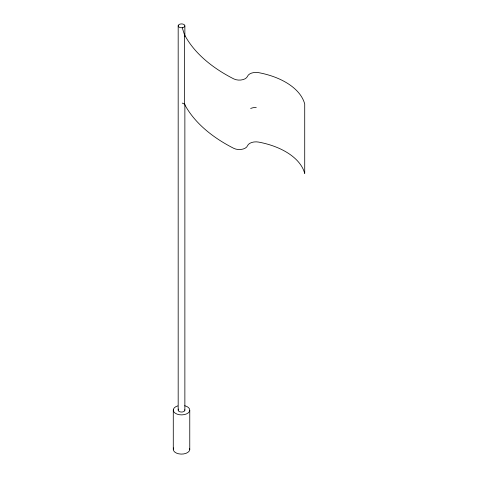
<?xml version="1.0" encoding="UTF-8"?>
<svg xmlns="http://www.w3.org/2000/svg" width="478" height="478" viewBox="0 0 478 478"><rect width="100%" height="100%" fill="white"/><g stroke="black" fill="none" stroke-linecap="round" stroke-linejoin="round"><path stroke-width="0.72" d="M182.232 103.087L184.448 104.055A165.741 95.69 0 0 0 233.826 148.359A8.365 4.828 0 0 0 247.514 145.76A8.64 4.989 0 0 1 258.622 142.086A67.876 39.184 0 0 1 304.719 173.496L304.719 104.055A67.876 39.184 0 0 0 258.622 72.644A8.64 4.989 0 0 0 247.514 76.319A8.365 4.828 0 0 1 233.826 78.918A165.741 95.69 0 0 1 184.448 34.613L182.232 27.718M189.766 410.357L189.766 449.571M184.867 25.926A3.346 1.93 0 0 1 179.71 27.455A3.346 1.93 0 0 1 179.991 24.115A3.346 1.93 0 0 1 184.867 25.926L184.867 36.37M184.867 104.276L184.867 410.22M184.448 34.613L184.448 104.055M178.18 25.74L178.18 410.034M173.281 409.903L173.281 449.117M250.657 108.494A8.64 4.989 0 0 1 256.268 107.448M189.587 448.328A8.251 4.762 0 0 1 181.126 454.1A8.251 4.762 0 0 1 173.663 447.892M184.795 409.718A3.346 1.93 0 0 1 180.929 412.03A3.346 1.93 0 0 1 178.706 409.084M184.711 405.732A8.251 4.762 0 0 1 188.195 412.932A8.251 4.762 0 0 1 175.259 413.225A8.251 4.762 0 0 1 177.744 405.894"/></g></svg>
